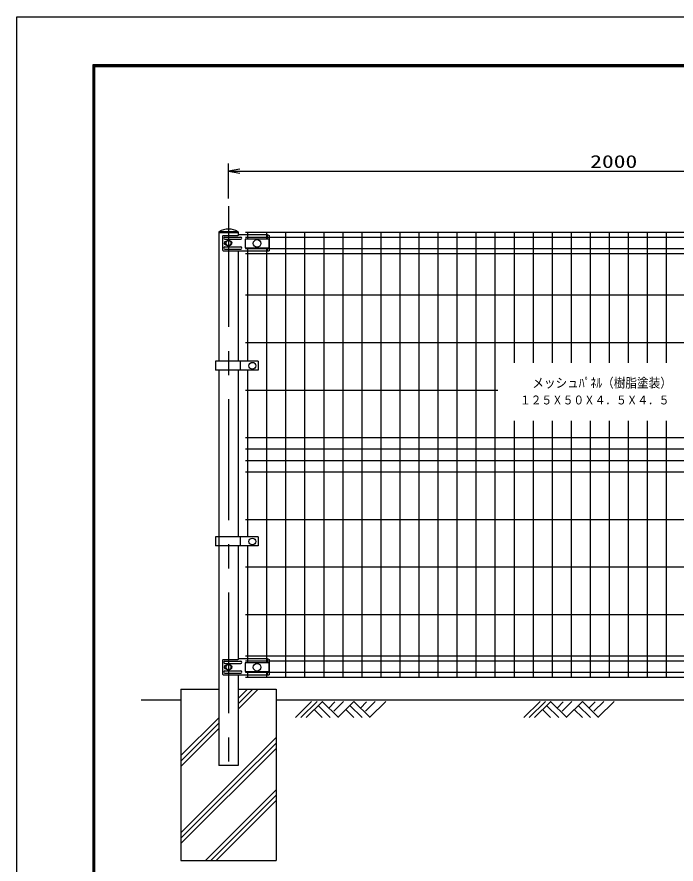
# Model space of a CAD drawing. Units: millimetres, scale not verified. Extents: x -2970 to 2970, y -2100 to 2100.
# Drawn here: x -2970 to -1239, y -127 to 2100 of the extents above; entities that cross this region are included whole.
import ezdxf
from ezdxf.enums import TextEntityAlignment as Align

# ---------------------------------------------------------------- set-up
doc = ezdxf.new("R2010")
doc.units = ezdxf.units.MM
doc.header["$LTSCALE"] = 10
doc.linetypes.add('USER1', pattern=[50.8, 31.75, -6.35, 6.35, -6.35])
for name, color, linetype, lineweight in [('0-0_0', 7, 'Continuous', 25), ('0-1_1', 7, 'Continuous', 25), ('0-2_CENTLN-L', 4, 'USER1', 25), ('0-3_EXTCNT-L', 1, 'Continuous', 25), ('0-4_2', 7, 'Continuous', 25)]:
    doc.layers.add(name, color=color, linetype=linetype, lineweight=lineweight)
doc.styles.add('ＭＳ ゴシック', font='')
doc.styles.get('ＭＳ ゴシック').set_extended_font_data('MS Gothic')

# ---------------------------------------------------------------- blocks, each defined once
blk = doc.blocks.new('DARROWS')
at = {"layer": '0-0_0', "color": 2}
blk.add_line((0, 0), (-9.991, 0), dxfattribs=at)
blk.add_lwpolyline([(-10, -1.667), (0, 0), (-10, 1.667)], dxfattribs=at)

msp = doc.modelspace()

# ---------------------------------------------------------------- linework, layer by layer
at = {"layer": '0-0_0'}
for p, q in [((-2439.57, 1533.43), (-2388.77, 1533.43)), ((-2308.17, 1515.95), (-2370.17, 1515.95)), ((-2370.17, 1515.95), (-2370.17, 1492.95)), ((-2308.17, 1515.95), (-2308.17, 1492.95)), ((-2370.17, 1492.95), (-2308.17, 1492.95)), ((-2335.95, 1194.65), (-2335.95, 1171.32)), ((-2335.95, 732.68), (-2335.95, 709.35)), ((-2370.17, 401.71), (-2370.17, 378.71)), ((-2308.17, 401.71), (-2370.17, 401.71)), ((-2308.17, 401.71), (-2308.17, 378.71)), ((-2370.17, 378.71), (-2308.17, 378.71))]:
    msp.add_line(p, q, dxfattribs=at)
at = {"layer": '0-0_0', "color": 3}
msp.add_lwpolyline([(-2970, 2100), (2970, 2100), (2970, -2100), (-2970, -2100)], close=True, dxfattribs=at)
at = {"layer": '0-0_0'}
for points in [[(-2770, 1975), (2770, 1975), (2770, -1975), (-2770, -1975)], [(-2768.75, 1973.75), (2768.75, 1973.75), (2768.75, -1973.75), (-2768.75, -1973.75)], [(-2767.5, 1972.5), (2767.5, 1972.5), (2767.5, -1972.5), (-2767.5, -1972.5)], [(-2766.25, 1971.25), (2766.25, 1971.25), (2766.25, -1971.25), (-2766.25, -1971.25)], [(-2765, 1970), (2765, 1970), (2765, -1970), (-2765, -1970)]]:
    msp.add_lwpolyline(points, close=True, dxfattribs=at)
for centre, radius in [((-2339.17, 1504.45), 10.01), ((-2351.54, 1182.89), 8.87), ((-2351.54, 720.91), 8.87), ((-2339.17, 390.21), 10.01)]:
    msp.add_circle(centre, radius, dxfattribs=at)
at = {"layer": '0-1_1'}
for p, q in [((-2388.77, 1535.2), (-2439.57, 1535.2)), ((-2439.57, 1535.2), (-2439.57, 1194.65)), ((-2429.96, 1523.37), (-2429.96, 1487.37)), ((-2427.96, 1525.37), (-2389.85, 1525.37)), ((-2423.61, 1521.37), (-2382.27, 1521.37)), ((-2423.61, 1515.37), (-2382.27, 1515.37)), ((-2388.77, 1535.2), (-2388.77, 1525.57)), ((-2386.85, 1528.37), (-2312.27, 1528.37)), ((-2312.57, 1528.37), (-2312.27, 1528.37)), ((-2312.27, 1528.37), (-2312.27, 1518.62)), ((-2312.27, 1528.37), (-2307.27, 1525.37)), ((-2312.27, 1518.62), (-2312.27, 1515.95)), ((-2307.27, 1525.37), (-2307.27, 1518.62)), ((-2307.27, 1518.62), (-2307.27, 1496.62)), ((-2423.61, 1495.37), (-2382.27, 1495.37)), ((-2421.26, 1509.87), (-2420.23, 1509.87)), ((-2421.26, 1500.87), (-2420.23, 1500.87)), ((-2312.27, 1492.95), (-2312.27, 1485.37)), ((-2307.27, 1496.62), (-2307.27, 1485.37)), ((-2427.96, 1485.37), (-2364.17, 1485.37)), ((-2423.61, 1489.37), (-2382.27, 1489.37)), ((-2388.77, 1485.37), (-2388.77, 1368.07)), ((-2364.17, 1485.37), (-2312.27, 1485.37)), ((-2312.57, 1485.37), (-2307.27, 1485.37)), ((-2388.77, 1368.07), (-2388.77, 1194.65)), ((-2335.95, 1194.65), (-2448.28, 1194.65)), ((-2448.28, 1194.65), (-2448.28, 1171.32)), ((-2383.31, 1194.65), (-2383.31, 1171.32)), ((-2335.95, 1171.32), (-2448.28, 1171.32)), ((-2439.57, 1171.32), (-2439.57, 827.14)), ((-2388.77, 1171.32), (-2388.77, 827.14)), ((-2439.57, 936.42), (-2439.57, 132.2)), ((-2439.57, 827.14), (-2439.57, 732.68)), ((-2388.77, 827.14), (-2388.77, 732.68)), ((-2448.28, 732.68), (-2448.28, 709.35)), ((-2335.95, 732.68), (-2448.28, 732.68)), ((-2383.31, 732.68), (-2383.31, 709.35)), ((-2335.95, 709.35), (-2448.28, 709.35)), ((-2388.77, 709.35), (-2388.77, 537.07)), ((-2388.77, 537.07), (-2388.77, 410.57)), ((-2429.96, 408.37), (-2429.96, 372.37)), ((-2427.96, 410.37), (-2389.85, 410.37)), ((-2423.61, 406.37), (-2382.27, 406.37)), ((-2386.85, 413.37), (-2312.27, 413.37)), ((-2312.57, 413.37), (-2312.27, 413.37)), ((-2312.27, 413.37), (-2312.27, 403.62)), ((-2312.27, 413.37), (-2307.27, 410.37)), ((-2312.27, 403.62), (-2312.27, 401.71)), ((-2307.27, 410.37), (-2307.27, 403.62)), ((-2307.27, 403.62), (-2307.27, 381.62)), ((-2423.61, 400.37), (-2382.27, 400.37)), ((-2423.61, 380.37), (-2382.27, 380.37)), ((-2421.26, 394.87), (-2420.23, 394.87)), ((-2421.26, 385.87), (-2420.23, 385.87)), ((-2312.27, 378.71), (-2312.27, 370.37)), ((-2307.27, 381.62), (-2307.27, 370.37)), ((-2427.96, 370.37), (-2364.17, 370.37)), ((-2423.61, 374.37), (-2382.27, 374.37)), ((-2388.77, 370.37), (-2388.77, 132.2)), ((-2364.17, 370.37), (-2312.27, 370.37)), ((-2312.57, 370.37), (-2307.27, 370.37)), ((-2539.17, 332.21), (-2439.57, 332.21)), ((-2539.17, 332.21), (-2539.17, -117.79)), ((-2388.77, 332.21), (-2289.17, 332.21)), ((-2289.17, 332.21), (-2289.17, -117.79)), ((-2539.17, 303.21), (-2643.53, 303.21)), ((-539.17, 303.21), (-2289.17, 303.21)), ((-2388.77, 132.2), (-2439.57, 132.2)), ((-2539.17, -117.79), (-2289.17, -117.79))]:
    msp.add_line(p, q, dxfattribs=at)
at = {"layer": '0-1_1', "color": 4}
for p, q in [((-459.17, 1533.2), (-2369.17, 1533.2)), ((-459.17, 1520.45), (-2369.17, 1520.45)), ((-2364.17, 1533.2), (-2364.17, 1515.95)), ((-2314.17, 1533.2), (-2314.17, 1515.95)), ((-2264.17, 1533.2), (-2264.17, 363.21)), ((-2214.17, 1533.2), (-2214.17, 363.21)), ((-2164.17, 1533.2), (-2164.17, 363.21)), ((-2114.17, 1533.2), (-2114.17, 363.21)), ((-2064.17, 1533.2), (-2064.17, 363.21)), ((-2014.17, 1533.2), (-2014.17, 363.21)), ((-1964.17, 1533.2), (-1964.17, 363.21)), ((-1914.17, 1533.2), (-1914.17, 363.21)), ((-1864.17, 1533.2), (-1864.17, 363.21)), ((-1814.17, 1533.2), (-1814.17, 363.21)), ((-1764.17, 1533.2), (-1764.17, 1118.2)), ((-1714.17, 1533.2), (-1714.17, 1118.2)), ((-1664.17, 1533.2), (-1664.17, 1190.8)), ((-1614.17, 1533.2), (-1614.17, 1190.8)), ((-1564.17, 1533.2), (-1564.17, 1190.8)), ((-1514.17, 1533.2), (-1514.17, 1190.8)), ((-1464.17, 1533.2), (-1464.17, 1190.8)), ((-1414.17, 1533.2), (-1414.17, 1190.8)), ((-1364.17, 1533.2), (-1364.17, 1190.8)), ((-1314.17, 1533.2), (-1314.17, 1190.8)), ((-1264.17, 1533.2), (-1264.17, 1190.8)), ((-2364.17, 1492.95), (-2364.17, 1368.07)), ((-2314.17, 1492.95), (-2314.17, 1368.07)), ((-459.17, 1490.2), (-2369.17, 1490.2)), ((-459.17, 1477.2), (-2369.17, 1477.2)), ((-459.17, 1368.2), (-2369.17, 1368.2)), ((-2364.17, 1368.07), (-2364.17, 1194.65)), ((-2314.17, 1368.07), (-2314.17, 537.06)), ((-459.17, 1243.2), (-2369.17, 1243.2)), ((-2364.17, 1171.32), (-2364.17, 827.14)), ((-1706.39, 1118.2), (-2369.17, 1118.2)), ((-1764.17, 1118.2), (-1764.17, 363.21)), ((-1714.17, 1118.2), (-1714.17, 363.21)), ((-1664.17, 1038.1), (-1664.17, 363.21)), ((-1614.17, 1038.1), (-1614.17, 363.21)), ((-1564.17, 1038.1), (-1564.17, 363.21)), ((-1514.17, 1038.1), (-1514.17, 363.21)), ((-1464.17, 1038.1), (-1464.17, 363.21)), ((-1414.17, 1038.1), (-1414.17, 363.21)), ((-1364.17, 1038.1), (-1364.17, 363.21)), ((-1314.17, 1038.1), (-1314.17, 363.21)), ((-1264.17, 1038.1), (-1264.17, 363.21)), ((-459.17, 993.2), (-2369.17, 993.2)), ((-459.17, 963.2), (-2369.17, 963.2)), ((-459.17, 933.2), (-2369.17, 933.2)), ((-459.17, 903.2), (-2369.17, 903.2)), ((-2364.17, 827.14), (-2364.17, 732.68)), ((-459.17, 778.2), (-2369.17, 778.2)), ((-2364.17, 709.35), (-2364.17, 537.06)), ((-459.17, 653.21), (-2369.17, 653.21)), ((-2364.17, 537.06), (-2364.17, 401.71)), ((-2314.17, 537.06), (-2314.17, 401.71)), ((-459.17, 528.21), (-2369.17, 528.21)), ((-459.17, 419.21), (-2369.17, 419.21)), ((-459.17, 406.21), (-2369.17, 406.21)), ((-2364.17, 378.71), (-2364.17, 363.21)), ((-2314.17, 378.71), (-2314.17, 363.21)), ((-459.17, 375.96), (-2369.17, 375.96)), ((-459.17, 363.21), (-2369.17, 363.21)), ((-2336.45, 332.21), (-2388.77, 279.88)), ((-2350.59, 332.21), (-2388.77, 294.03)), ((-2364.73, 332.21), (-2388.77, 308.17)), ((-2195.89, 300.19), (-2238.33, 257.75)), ((-2181.74, 300.19), (-2224.19, 257.75)), ((-2167.6, 300.19), (-2210.05, 257.75)), ((-2178.69, 289.6), (-2146.84, 257.75)), ((-2168.08, 300.2), (-2125.63, 257.75)), ((-2134.73, 299.09), (-2150.85, 282.97)), ((-2111.94, 300.19), (-2137.51, 274.63)), ((-2084.7, 300.19), (-2126.39, 258.5)), ((-2095.3, 289.6), (-2063.45, 257.75)), ((-2084.69, 300.2), (-2042.24, 257.75)), ((-2051.34, 299.09), (-2067.46, 282.97)), ((-2028.55, 300.19), (-2054.12, 274.63)), ((-2001.31, 300.19), (-2043, 258.5)), ((-1595.89, 300.19), (-1638.33, 257.75)), ((-1581.74, 300.19), (-1624.19, 257.75)), ((-1567.6, 300.19), (-1610.05, 257.75)), ((-1578.69, 289.6), (-1546.84, 257.75)), ((-1568.08, 300.2), (-1525.63, 257.75)), ((-1534.73, 299.09), (-1550.85, 282.97)), ((-1511.94, 300.19), (-1537.51, 274.63)), ((-1484.7, 300.19), (-1526.39, 258.5)), ((-1495.3, 289.6), (-1463.45, 257.75)), ((-1484.69, 300.2), (-1442.24, 257.75)), ((-1451.34, 299.09), (-1467.46, 282.97)), ((-1428.55, 300.19), (-1454.12, 274.63)), ((-1401.31, 300.19), (-1443, 258.5)), ((-2189.3, 278.99), (-2168.05, 257.75)), ((-2105.91, 278.99), (-2084.66, 257.75)), ((-1589.3, 278.99), (-1568.05, 257.75)), ((-1505.91, 278.99), (-1484.66, 257.75)), ((-2440.56, 256.38), (-2539.17, 157.77)), ((-2440.56, 242.24), (-2539.17, 143.63)), ((-2440.56, 228.09), (-2539.17, 129.48)), ((-2289.17, 205.06), (-2388.77, 105.46)), ((-2289.17, 190.92), (-2388.77, 91.32)), ((-2289.17, 176.78), (-2539.17, -73.23)), ((-2388.77, 105.46), (-2539.17, -44.94)), ((-2388.77, 91.32), (-2539.17, -59.08)), ((-2289.17, 68.06), (-2475.02, -117.79)), ((-2289.17, 53.92), (-2460.88, -117.79)), ((-2289.17, 39.78), (-2446.74, -117.79))]:
    msp.add_line(p, q, dxfattribs=at)
at = {"layer": '0-1_1'}
for centre, radius, start, end in [((-2414.17, 1493.2), 49.09, 58.83797, 121.16058), ((-2427.96, 1523.37), 2, 90, 180), ((-2423.61, 1518.37), 3, 90, 270), ((-2389.85, 1528.37), 3, 270, 0), ((-2382.27, 1518.37), 3, 270, 90), ((-2423.61, 1492.37), 3, 90, 270), ((-2421.26, 1505.37), 4.5, 90, 270), ((-2409.5, 1505.37), 4.5, 300.08169, 59.91831), ((-2382.27, 1492.37), 3, 270, 90), ((-2427.96, 1487.37), 2, 180, 270), ((-2427.96, 408.37), 2, 90, 180), ((-2423.61, 403.37), 3, 90, 270), ((-2389.85, 413.37), 3, 270, 0), ((-2382.27, 403.37), 3, 270, 90), ((-2423.61, 377.37), 3, 90, 270), ((-2421.26, 390.37), 4.5, 90, 270), ((-2409.5, 390.37), 4.5, 300.08169, 59.91831), ((-2382.27, 377.37), 3, 270, 90), ((-2427.96, 372.37), 2, 180, 270)]:
    msp.add_arc(centre, radius, start, end, dxfattribs=at)
at = {"layer": '0-2_CENTLN-L'}
msp.add_line((-2414.17, 1602.66), (-2414.17, 82.2), dxfattribs=at)
at = {"layer": '0-3_EXTCNT-L'}
msp.add_line((-2414.17, 1622.66), (-2414.17, 1714.42), dxfattribs=at)
at = {"layer": '0-3_EXTCNT-L', "color": 2}
msp.add_line((-2384.17, 1694.42), (-444.17, 1694.42), dxfattribs=at)
at = {"layer": '0-4_2'}
for p, q in [((-2421.1, 1509.37), (-2421.1, 1501.37)), ((-2421.1, 1501.37), (-2414.17, 1497.37)), ((-2414.17, 1497.37), (-2407.24, 1501.37)), ((-2407.24, 1501.37), (-2407.24, 1509.37)), ((-2414.17, 398.37), (-2421.1, 394.37)), ((-2421.1, 394.37), (-2421.1, 386.37)), ((-2421.1, 386.37), (-2414.17, 382.37)), ((-2407.24, 394.37), (-2414.17, 398.37)), ((-2414.17, 382.37), (-2407.24, 386.37)), ((-2407.24, 386.37), (-2407.24, 394.37))]:
    msp.add_line(p, q, dxfattribs=at)
msp.add_lwpolyline([(-2407.24, 1509.37), (-2414.17, 1513.37), (-2421.1, 1509.37)], dxfattribs=at)
for centre in [(-2414.17, 1505.37), (-2414.17, 390.37)]:
    msp.add_circle(centre, 6.93, dxfattribs=at)

# ---------------------------------------------------------------- block references
at = {"layer": '0-3_EXTCNT-L', "xscale": 3, "yscale": 3, "rotation": 180}
msp.add_blockref('DARROWS', (-2414.17, 1694.42), dxfattribs=at)

# ---------------------------------------------------------------- texts
at = {"layer": '0-1_1', "color": 4, "style": 'ＭＳ ゴシック', "width": 0.9}
for s, height, p in [('メッシュﾊﾟﾈﾙ（樹脂塗装）', 24.89, (-1616.1, 1118.05)), ('１２５Ｘ５０Ｘ４．５Ｘ４．５', 22.82, (-1648.16, 1074.33))]:
    msp.add_text(s, height=height, dxfattribs=at).set_placement(p, align=Align.BOTTOM_LEFT)
at = {"layer": '0-3_EXTCNT-L', "color": 3, "style": 'ＭＳ ゴシック', "width": 1.35}
msp.add_text('2000', height=33.65, dxfattribs=at).set_placement((-1464.04, 1692.94), align=Align.BOTTOM_LEFT)

doc.saveas('drawing.dxf')
